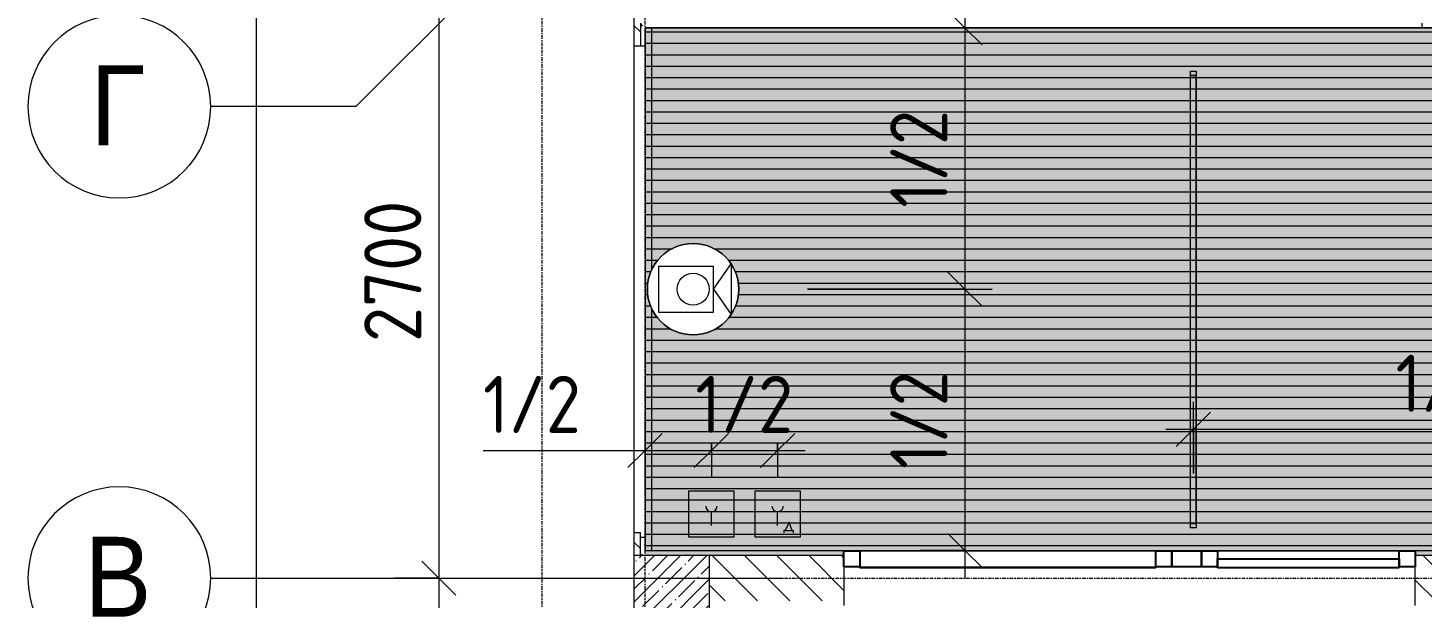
# Model space of a CAD drawing. Header units: millimetres. Extents: x 36059 to 234328, y -8553 to 29000.
# Drawn here: x 36059 to 42160, y 7713 to 10210 of the extents above; entities that cross this region are included whole.
import ezdxf

# ---------------------------------------------------------------- set-up
doc = ezdxf.new("R2010")
doc.units = ezdxf.units.MM
doc.linetypes.add('Осевая', pattern=[31.75, 6.35, -4.7625, 15.875, -4.7625])
for name, color, linetype, lineweight in [('A-ANNO-DIMS', 7, 'Continuous', 9), ('A-ANNO-DIMS-100', 7, 'Continuous', 9), ('A-CLNG-PATT', 7, 'Continuous', 9), ('A-DETL-GENF', 7, 'Continuous', 9), ('A-GLAZ-CURT', 7, 'Continuous', 9), ('A-GLAZ-CURT-1', 7, 'Continuous', 25), ('A-GLAZ-CWMG', 7, 'Continuous', 9), ('A-GLAZ-CWMG-1', 7, 'Continuous', 25), ('A-WALL', 7, 'Continuous', 9), ('I-WALL', 7, 'Continuous', 9), ('Q-SPCQ', 7, 'Continuous', 9), ('S-COLS', 7, 'Continuous', 9), ('Оси', 7, 'Continuous', 9), ('Оси-1', 7, 'Continuous', 20), ('Оси-2', 7, 'Осевая', 9)]:
    doc.layers.add(name, color=color, linetype=linetype, lineweight=lineweight)
for name, color, linetype, lineweight, true_color in [('A-CLNG-1', 7, 'Continuous', 9, 0xeaeaea), ('A-WALL-1', 7, 'Continuous', 9, 0x3c3c3c), ('A-WALL-FNSH-1', 7, 'Continuous', 9, 0x3c3c3c), ('E-LITE-EQPM-1', 7, 'Continuous', 9, 0xff8080), ('I-WALL-1', 7, 'Continuous', 9, 0x535353), ('Q-SPCQ-3', 7, 'Continuous', 9, 0x008040), ('Q-SPCQ-4', 1, 'Continuous', 9, 0xff0000), ('S-COLS-1', 9, 'Continuous', 9, 0x808080), ('S-COLS-2', 7, 'Continuous', 9, 0x3c3c3c)]:
    doc.layers.add(name, color=color, linetype=linetype, lineweight=lineweight, true_color=true_color)
doc.layers.add('A-CLNG-PATT-1', color=7, linetype='Continuous', lineweight=9, transparency=1)
doc.styles.add('Arial', font='arial.ttf', dxfattribs={"width": 0.9, "height": 350})
doc.styles.add('ISOCPEUR', font='isocpeur.ttf', dxfattribs={"width": 0.9, "height": 250})
doc.dimstyles.new('ISO-2_5_0_9К_БОЛЬШОЙ', dxfattribs={"dimscale": 304.8, "dimtxt": 248.995294, "dimasz": 0.492126, "dimexe": 0.393701, "dimexo": 0.984252, "dimgap": 0, "dimtad": 1, "dimdec": 0, "dimrnd": 10, "dimzin": 0, "dimdsep": 46, "dimtxsty": 'ISOCPEUR', "dimblk1": 'OBLIQUE', "dimblk2": 'OBLIQUE', "dimsah": 1, "dimcen": 0.09, "dimdle": 0.393701, "dimazin": 0, "dimtfac": 1, "dimtdec": 4, "dimtix": 1, "dimtmove": 0, "dimatfit": 3, "dimfxl": 1, "dimtvp": 1, "dimtolj": 1, "dimtzin": 0, "dimarcsym": 2})
doc.dimstyles.new('ISO-2_5_0_9К_БОЛЬШОЙ_1', dxfattribs={"dimscale": 304.8, "dimtxt": 248.995294, "dimasz": 0.492126, "dimexe": 0.393701, "dimexo": 0.984252, "dimgap": 0, "dimtad": 1, "dimdec": 0, "dimrnd": 10, "dimzin": 0, "dimdsep": 46, "dimtxsty": 'ISOCPEUR', "dimblk1": 'OBLIQUE', "dimblk2": 'OBLIQUE', "dimsah": 1, "dimcen": 0.09, "dimdle": 0.393701, "dimazin": 0, "dimtfac": 1, "dimtdec": 4, "dimtix": 1, "dimtmove": 1, "dimatfit": 3, "dimfxl": 1, "dimtvp": 1, "dimtolj": 1, "dimtzin": 0, "dimarcsym": 2})
doc.dimstyles.new('ISO-2_5_0_9К_БОЛЬШОЙ_2', dxfattribs={"dimscale": 304.8, "dimtxt": 248.995294, "dimasz": 0.492126, "dimexe": 0.393701, "dimexo": 0.984252, "dimgap": 0, "dimtad": 1, "dimdec": 0, "dimrnd": 10, "dimzin": 0, "dimdsep": 46, "dimtxsty": 'ISOCPEUR', "dimblk1": 'OBLIQUE', "dimblk2": 'OBLIQUE', "dimsah": 1, "dimcen": 0.09, "dimdle": 0.393701, "dimazin": 0, "dimtfac": 1, "dimtdec": 4, "dimtix": 1, "dimtmove": 2, "dimatfit": 3, "dimfxl": 1, "dimtvp": 1, "dimtolj": 1, "dimtzin": 0, "dimarcsym": 2})
pattern_1 = [(135, (0, 0), (-70.71068, -70.71068), [])]
pattern_2 = [(0, (0, 0), (121.92, 30.48), [10.058, -81.382, 10.058, -81.382, -487.68]), (0, (0, 0), (121.92, 30.48), [-182.88, 10.058, -172.822, 10.058, -81.382, -213.36]), (0, (0, 0), (121.92, 30.48), [-457.2, 10.058, -50.902, 10.058, -142.342]), (120, (45.72, 15.24), (-87.356454, 90.345817), [10.058, -81.382, 10.058, -81.382, -487.68]), (120, (45.72, 15.24), (-87.356454, 90.345817), [-182.88, 10.058, -172.822, 10.058, -81.382, -213.36]), (120, (45.72, 15.24), (-87.356454, 90.345817), [-457.2, 10.058, -50.902, 10.058, -142.342]), (240, (60.96, 76.2), (-34.563546, -120.825817), [10.058, -81.382, 10.058, -81.382, -487.68]), (240, (60.96, 76.2), (-34.563546, -120.825817), [-182.88, 10.058, -172.822, 10.058, -81.382, -213.36]), (240, (60.96, 76.2), (-34.563546, -120.825817), [-457.2, 10.058, -50.902, 10.058, -142.342])]

# ---------------------------------------------------------------- blocks, each defined once
blk = doc.blocks.new('BSC_Колонна _Прямоугольная - 500х500-23286270-Сводный план потолка 3 этажа в осях 12-23')
at = {"layer": 'S-COLS-1'}
h = blk.add_hatch(dxfattribs=at)
h.set_pattern_fill('FP_1', color=256, style=0, pattern_type=2)
h.set_pattern_definition([(45, (-38790, -7650), (-57.02463, 57.02463), []), (45, (-38732.975, -7650), (-57.02463, 57.02463), [100.806, -20.161, 3.353, -16.808])])
h.paths.add_polyline_path([(-77.3, -250), (250, -250), (250, 250), (-77.3, 250), (-77.3, 174.7)])
at = {"layer": 'S-COLS-2'}
for p, q in [((-77.3, 250), (250, 250)), ((250, 250), (250, -250)), ((250, -250), (-77.3, -250))]:
    blk.add_line(p, q, dxfattribs=at)
blk = doc.blocks.new('Downlight - Strip - 2000 мм-27655400-Сводный план потолка 3 этажа в осях 12-23')
at = {"layer": 'E-LITE-EQPM-1'}
for p, q in [((-1000, -231.3), (-1000, -205.9)), ((-1000, -205.9), (-980.9, -205.9)), ((-980.9, -231.3), (-1000, -231.3)), ((-980.9, -231.3), (-980.9, -205.9)), ((-980.9, -205.9), (981, -205.9)), ((-980.9, -205.9), (-980.9, -231.3)), ((-980.9, -231.3), (-980.9, -205.9)), ((-980.9, -205.9), (-980.9, -231.3)), ((-980.9, -205.9), (981, -205.9)), ((-980.9, -205.9), (981, -205.9)), ((981, -231.3), (-980.9, -231.3)), ((981, -231.3), (-980.9, -231.3)), ((-980.9, -231.3), (981, -231.3)), ((981, -205.9), (981, -231.3)), ((981, -231.3), (981, -205.9)), ((981, -205.9), (1000, -205.9)), ((981, -231.3), (981, -205.9)), ((981, -205.9), (981, -231.3)), ((1000, -231.3), (981, -231.3)), ((1000, -205.9), (1000, -231.3))]:
    blk.add_line(p, q, dxfattribs=at)
blk = doc.blocks.new('Видеокамера - Желтый-V52-Сводный план потолка 3 этажа в осях 12-23')
at = {"layer": 'Q-SPCQ-3'}
for p, q in [((89, 100), (-151, 100)), ((-151, 100), (-151, -100)), ((89, 0), (166.6, 110.7)), ((89, -100), (89, 100)), ((166.6, 110.7), (166.6, -110.7)), ((89, 0), (166.6, -110.7)), ((-151, -100), (89, -100))]:
    blk.add_line(p, q, dxfattribs=at)
for radius in [200, 70]:
    blk.add_circle((0, 0), radius, dxfattribs=at)
for start, end in [(0, 180), (180, 360)]:
    blk.add_arc((0, 0), 200, start, end, dxfattribs=at)
blk = doc.blocks.new('Дистанционный пожарный извещатель - Монтируемые на перекрытии-30348713-Сводный план потолка 3 этажа в осях 12-23')
at = {"layer": 'Q-SPCQ'}
for p, q in [((0, 200), (-200, 200)), ((-200, 200), (-200, 0)), ((0, 0), (0, 200)), ((-100, 50), (-100, 110)), ((-49.9, 64.5), (-66.8, 28.2)), ((-36.8, 28.2), (-49.9, 64.5)), ((-200, 0), (0, 0)), ((-72.6, 28.2), (-72.6, 18.2)), ((-66.8, 28.2), (-72.6, 28.2)), ((-66.8, 28.2), (-36.8, 28.2)), ((-36.8, 28.2), (-31.8, 28.2)), ((-31.8, 28.2), (-31.8, 18.2))]:
    blk.add_line(p, q, dxfattribs=at)
blk.add_arc((-100, 135), 25, 180, 360, dxfattribs=at)
blk = doc.blocks.new('Извещатель пожарный ручной - Монтируемые на перекрытии-30340863-Сводный план потолка 3 этажа в осях 12-23')
at = {"layer": 'Q-SPCQ'}
for p, q in [((0, 200), (-200, 200)), ((-200, 200), (-200, 0)), ((0, 0), (0, 200)), ((-100, 50), (-100, 110)), ((-200, 0), (0, 0))]:
    blk.add_line(p, q, dxfattribs=at)
blk.add_arc((-100, 135), 25, 180, 360, dxfattribs=at)
blk = doc.blocks.new('Прямоугольный импост - 50 x 70 мм-31700031-Сводный план потолка 3 этажа в осях 12-23')
at = {"layer": 'A-GLAZ-CWMG-1'}
for p, q in [((0, 35), (-70, 35)), ((-70, 35), (-70, -35)), ((0, -35), (0, 35)), ((-70, -35), (0, -35))]:
    blk.add_line(p, q, dxfattribs=at)
blk = doc.blocks.new('Прямоугольный импост - 50 x 70 мм-31720913-Сводный план потолка 3 этажа в осях 12-23')
at = {"layer": 'A-GLAZ-CWMG'}
blk.add_line((41265, 7920), (42060, 7920), dxfattribs=at)
blk = doc.blocks.new('Системная панель - Стемалит - 40мм-32257327-Сводный план потолка 3 этажа в осях 12-23')
at = {"layer": 'A-GLAZ-CURT-1'}
for p, q in [((-65, -35), (-65, 35)), ((-65, 35), (65, 35)), ((65, 35), (65, -35)), ((65, -35), (-65, -35))]:
    blk.add_line(p, q, dxfattribs=at)
blk = doc.blocks.new('Прямоугольный импост - 50 x 70 мм-31687886-Сводный план потолка 3 этажа в осях 12-23')
at = {"layer": 'A-GLAZ-CWMG-1'}
for p, q in [((35, 35), (-35, 35)), ((-35, 35), (-35, -35)), ((35, -35), (35, 35)), ((-35, -35), (35, -35))]:
    blk.add_line(p, q, dxfattribs=at)
blk = doc.blocks.new('Системная панель - Стекло - 40мм-32257328-Сводный план потолка 3 этажа в осях 12-23')
at = {"layer": 'A-GLAZ-CURT'}
for p, q in [((-647.5, -40), (-647.5, -35)), ((-647.5, -40), (647.5, -40)), ((647.5, -35), (647.5, -40))]:
    blk.add_line(p, q, dxfattribs=at)
blk = doc.blocks.new('Прямоугольный импост - 50 x 70 мм-31701779-Сводный план потолка 3 этажа в осях 12-23')
at = {"layer": 'A-GLAZ-CWMG-1'}
for p, q in [((-70, 35), (0, 35)), ((-70, -35), (-70, 35)), ((0, 35), (0, -35)), ((0, -35), (-70, -35))]:
    blk.add_line(p, q, dxfattribs=at)
blk = doc.blocks.new('Прямоугольный импост - 50 x 70 мм-31693698-Сводный план потолка 3 этажа в осях 12-23')
at = {"layer": 'A-GLAZ-CWMG'}
for p, q in [((39700, 7920), (40995, 7920)), ((39700, 7850), (40995, 7850))]:
    blk.add_line(p, q, dxfattribs=at)
blk = doc.blocks.new('Системная панель - Стекло - 40мм-32257331-Сводный план потолка 3 этажа в осях 12-23')
at = {"layer": 'A-GLAZ-CURT'}
h = blk.add_hatch(dxfattribs=at)
h.set_pattern_fill('FP_77', color=256, style=0, pattern_type=2)
h.set_pattern_definition([(45, (-41762.5, -7785), (-282.8427, 282.8427), [200, -600]), (45, (-41962.5, -7885), (-282.8427, 282.8427), [600, -200]), (45, (-41562.5, -7985), (-282.8427, 282.8427), [200, -600])])
h.paths.add_polyline_path([(397.5, -40), (397.5, 0), (-397.5, 0), (-397.5, -40)])
at = {"layer": 'A-GLAZ-CURT-1'}
for p, q in [((-397.5, -40), (-397.5, 0)), ((-397.5, 0), (397.5, 0)), ((397.5, 0), (397.5, -40)), ((397.5, -40), (-397.5, -40))]:
    blk.add_line(p, q, dxfattribs=at)
blk = doc.blocks.new('Прямоугольный импост - 50 x 70 мм-31702100-Сводный план потолка 3 этажа в осях 12-23')
at = {"layer": 'A-GLAZ-CWMG-1'}
for p, q in [((35, 35), (-35, 35)), ((-35, 35), (-35, -35)), ((35, -35), (35, 35)), ((-35, -35), (35, -35))]:
    blk.add_line(p, q, dxfattribs=at)
blk = doc.blocks.new('DET_L_Линия разрыва - М100-30654842-Сводный план потолка 3 этажа в осях 12-23')
at = {"layer": 'A-DETL-GENF'}
blk.add_line((24079.7, 0), (12339.9, 0), dxfattribs=at)
blk = doc.blocks.new('Ось сетки - D8-29747960-Сводный план потолка 3 этажа в осях 12-23')
at = {"layer": 'Оси-1'}
for start, end in [(360, 180), (180, 360)]:
    blk.add_arc((0, 0), 4, start, end, dxfattribs=at)
blk = doc.blocks.new('DIMBLOCK5-Сводный план потолка 3 этажа в осях 12-23')
at = {"layer": 'A-ANNO-DIMS-100'}
for p, q in [((40159.3, 10330), (40159.3, 9065.5)), ((39965.4, 10210), (40279.3, 10210)), ((40159.3, 10210), (39965.4, 10210)), ((39470, 9065.5), (40279.3, 9065.5)), ((40159.3, 9065.5), (39470, 9065.5))]:
    blk.add_line(p, q, dxfattribs=at)
at = {"layer": 'A-ANNO-DIMS-100', "lineweight": 20}
for p, q in [((40159.3, 10210), (40084.3, 10285)), ((40159.3, 10210), (40234.3, 10135)), ((40159.3, 9065.5), (40084.3, 9140.5)), ((40159.3, 9065.5), (40234.3, 8990.5))]:
    blk.add_line(p, q, dxfattribs=at)
at = {"layer": 'A-ANNO-DIMS-100', "color": 0, "insert": (39832.7, 9422.3), "char_height": 250, "width": 517.144, "attachment_point": 1, "rotation": 90, "line_spacing_factor": 1.149209, "style": 'ISOCPEUR'}
blk.add_mtext('1/2', dxfattribs=at)
blk = doc.blocks.new('_Oblique')
at = {"color": 0, "linetype": 'ByBlock', "lineweight": -2}
blk.add_line((-0.5, -0.5), (0.5, 0.5), dxfattribs=at)
blk = doc.blocks.new('DIMBLOCK6-Сводный план потолка 3 этажа в осях 12-23')
at = {"layer": 'A-ANNO-DIMS-100', "lineweight": 20}
for p, q in [((40159.3, 9065.5), (40084.3, 9140.5)), ((40159.3, 9065.5), (40234.3, 8990.5)), ((40159.3, 7921), (40084.3, 7996)), ((40159.3, 7921), (40234.3, 7846))]:
    blk.add_line(p, q, dxfattribs=at)
at = {"layer": 'A-ANNO-DIMS-100'}
for p, q in [((39470, 9065.5), (40279.3, 9065.5)), ((40159.3, 9065.5), (39470, 9065.5)), ((40159.3, 9065.5), (40159.3, 7801)), ((39965.4, 7921), (40279.3, 7921)), ((40159.3, 7921), (39965.4, 7921))]:
    blk.add_line(p, q, dxfattribs=at)
at = {"layer": 'A-ANNO-DIMS-100', "color": 0, "insert": (39832.7, 8277.8), "char_height": 250, "width": 517.144, "attachment_point": 1, "rotation": 90, "line_spacing_factor": 1.149209, "style": 'ISOCPEUR'}
blk.add_mtext('1/2', dxfattribs=at)
blk = doc.blocks.new('DIMBLOCK22-Сводный план потолка 3 этажа в осях 12-23')
at = {"layer": 'A-ANNO-DIMS-100', "lineweight": 20}
for p, q in [((37857.5, 10500), (37782.5, 10575)), ((37857.5, 10500), (37932.5, 10425)), ((37857.5, 7800), (37782.5, 7875)), ((37857.5, 7800), (37932.5, 7725))]:
    blk.add_line(p, q, dxfattribs=at)
at = {"layer": 'A-ANNO-DIMS-100'}
for p, q in [((37663.6, 10500), (37977.5, 10500)), ((37857.5, 10500), (37663.6, 10500)), ((37857.5, 10500), (37857.5, 7800)), ((37663.6, 7800), (37977.5, 7800)), ((37857.5, 7800), (37663.6, 7800))]:
    blk.add_line(p, q, dxfattribs=at)
at = {"layer": 'A-ANNO-DIMS-100', "color": 0, "insert": (37530.9, 8834), "char_height": 250, "width": 758.478, "attachment_point": 1, "rotation": 90, "line_spacing_factor": 1.149209, "style": 'ISOCPEUR'}
blk.add_mtext('2700', dxfattribs=at)
blk = doc.blocks.new('DIMBLOCK23-Сводный план потолка 3 этажа в осях 12-23')
at = {"layer": 'A-ANNO-DIMS-100', "lineweight": 20}
for p, q in [((37857.5, 7800), (37782.5, 7875)), ((37857.5, 7800), (37932.5, 7725)), ((37857.5, 3600), (37782.5, 3675)), ((37857.5, 3600), (37932.5, 3525))]:
    blk.add_line(p, q, dxfattribs=at)
at = {"layer": 'A-ANNO-DIMS-100'}
for p, q in [((37663.6, 7800), (37977.5, 7800)), ((37857.5, 7800), (37663.6, 7800)), ((37857.5, 7800), (37857.5, 3600)), ((37663.6, 3600), (37977.5, 3600)), ((37857.5, 3600), (37663.6, 3600))]:
    blk.add_line(p, q, dxfattribs=at)
at = {"layer": 'A-ANNO-DIMS-100', "color": 0, "insert": (37530.9, 5372), "char_height": 250, "width": 787.208, "attachment_point": 1, "rotation": 90, "line_spacing_factor": 1.149209, "style": 'ISOCPEUR'}
blk.add_mtext('4200', dxfattribs=at)
blk = doc.blocks.new('DIMBLOCK25-Сводный план потолка 3 этажа в осях 12-23')
at = {"layer": 'A-ANNO-DIMS-100'}
for p, q in [((37057.5, 27120), (37057.5, -120)), ((36863.6, 27000), (37177.5, 27000)), ((37057.5, 27000), (36863.6, 27000)), ((36863.6, 0), (37177.5, 0)), ((37057.5, 0), (36863.6, 0))]:
    blk.add_line(p, q, dxfattribs=at)
at = {"layer": 'A-ANNO-DIMS-100', "lineweight": 20}
for p, q in [((37057.5, 27000), (36982.5, 27075)), ((37057.5, 27000), (37132.5, 26925)), ((37057.5, 0), (36982.5, 75)), ((37057.5, 0), (37132.5, -75))]:
    blk.add_line(p, q, dxfattribs=at)
at = {"layer": 'A-ANNO-DIMS-100', "color": 0, "insert": (36730.9, 13795.2), "char_height": 250, "width": 948.097, "attachment_point": 1, "rotation": 90, "line_spacing_factor": 1.149209, "style": 'ISOCPEUR'}
blk.add_mtext('27000', dxfattribs=at)
blk = doc.blocks.new('DIMBLOCK49-Сводный план потолка 3 этажа в осях 12-23')
at = {"layer": 'A-ANNO-DIMS-100'}
for p, q in [((38760, 8165.3), (38760, 8479.2)), ((38050.7, 8359.2), (38581.7, 8359.2)), ((38581.7, 8359.2), (38905, 8359.2)), ((38640, 8359.2), (39050, 8359.2)), ((38760, 8359.2), (38760, 8165.3)), ((39050, 8390.4), (39050, 8239.2)), ((39050, 8359.2), (39050, 8390.4))]:
    blk.add_line(p, q, dxfattribs=at)
at = {"layer": 'A-ANNO-DIMS-100', "lineweight": 20}
for p, q in [((38760, 8359.2), (38835, 8434.2)), ((39050, 8359.2), (39125, 8434.2)), ((38760, 8359.2), (38685, 8284.2)), ((39050, 8359.2), (38975, 8284.2))]:
    blk.add_line(p, q, dxfattribs=at)
at = {"layer": 'A-ANNO-DIMS-100', "color": 0, "insert": (38050.7, 8685.9), "char_height": 250, "width": 517.144, "attachment_point": 1, "line_spacing_factor": 1.149209, "style": 'ISOCPEUR'}
blk.add_mtext('1/2', dxfattribs=at)
blk = doc.blocks.new('DIMBLOCK50-Сводный план потолка 3 этажа в осях 12-23')
at = {"layer": 'A-ANNO-DIMS-100', "lineweight": 20}
for p, q in [((39050, 8359.2), (39125, 8434.2)), ((39340, 8359.2), (39415, 8434.2)), ((39050, 8359.2), (38975, 8284.2)), ((39340, 8359.2), (39265, 8284.2))]:
    blk.add_line(p, q, dxfattribs=at)
at = {"layer": 'A-ANNO-DIMS-100'}
for p, q in [((39050, 8390.4), (39050, 8239.2)), ((39050, 8359.2), (39050, 8390.4)), ((39050, 8359.2), (39460, 8359.2)), ((39340, 8391), (39340, 8239.2)), ((39340, 8359.2), (39340, 8391))]:
    blk.add_line(p, q, dxfattribs=at)
at = {"layer": 'A-ANNO-DIMS-100', "color": 0, "insert": (38979.5, 8685.9), "char_height": 250, "width": 517.144, "attachment_point": 1, "line_spacing_factor": 1.149209, "style": 'ISOCPEUR'}
blk.add_mtext('1/2', dxfattribs=at)
blk = doc.blocks.new('DIMBLOCK53-Сводный план потолка 3 этажа в осях 12-23')
at = {"layer": 'A-ANNO-DIMS-100'}
for p, q in [((43359, 8899.5), (43359, 8331.9)), ((43359, 8451.9), (43359, 8899.5)), ((41159, 8257.9), (41159, 8571.9)), ((41039, 8451.9), (43359, 8451.9)), ((41159, 8451.9), (41159, 8257.9))]:
    blk.add_line(p, q, dxfattribs=at)
at = {"layer": 'A-ANNO-DIMS-100', "lineweight": 20}
for p, q in [((41159, 8451.9), (41234, 8526.9)), ((43359, 8451.9), (43434, 8526.9)), ((41159, 8451.9), (41084, 8376.9)), ((43359, 8451.9), (43284, 8376.9))]:
    blk.add_line(p, q, dxfattribs=at)
at = {"layer": 'A-ANNO-DIMS-100', "color": 0, "insert": (42043.5, 8778.5), "char_height": 250, "width": 517.144, "attachment_point": 1, "line_spacing_factor": 1.149209, "style": 'ISOCPEUR'}
blk.add_mtext('1/2', dxfattribs=at)

msp = doc.modelspace()

# ---------------------------------------------------------------- hatches: boundary and pattern name
at = {"layer": 'A-CLNG-PATT'}
h = msp.add_hatch(dxfattribs=at)
h.set_pattern_fill('FP_73', color=256, style=0, pattern_type=2)
h.set_pattern_definition([(0, (57110, 9792.5), (0, -50), [])])
h.paths.add_polyline_path([(74079, 7921), (74079, 8301), (75459, 8301), (75459, 10879.5), (74019.7, 10879.5), (74019.7, 10869), (70153.5, 10869), (70153.5, 10879.5), (70151, 10879.5), (70151, 10869), (66296, 10869), (66296, 10879.5), (61939, 10879.5), (61939, 11349), (61381, 11349), (61381, 10879), (42401, 10879), (42401, 10209), (38761, 10209), (38761, 7921), (68010, 7921), (68010, 7940), (68110, 7940), (68110, 7921), (68760, 7921), (68760, 7940), (68860, 7940), (68860, 7921), (73204.2, 7921)])
h.paths.add_polyline_path([(38945.9, 8867), (38899.1, 8878.5), (38856.4, 8900.9), (38820.3, 8932.9), (38792.9, 8972.6), (38775.8, 9017.6), (38770, 9065.5), (38775.8, 9113.4), (38792.9, 9158.4), (38820.3, 9198.1), (38856.4, 9230.1), (38899.1, 9252.5), (38945.9, 9264), (38994.1, 9264), (39040.9, 9252.5), (39083.6, 9230.1), (39119.7, 9198.1), (39147.1, 9158.4), (39164.2, 9113.4), (39170, 9065.5), (39164.2, 9017.6), (39147.1, 8972.6), (39119.7, 8932.9), (39083.6, 8900.9), (39040.9, 8878.5), (38991.1, 8867)])
at = {"layer": 'A-CLNG-PATT-1'}
h = msp.add_hatch(color=256, dxfattribs=at)
h.paths.add_polyline_path([(74079, 7921), (74079, 8301), (75459, 8301), (75459, 10879.5), (74019.7, 10879.5), (74019.7, 10869), (70153.5, 10869), (70153.5, 10879.5), (70151, 10879.5), (70151, 10869), (66296, 10869), (66296, 10879.5), (61939, 10879.5), (61939, 11349), (61381, 11349), (61381, 10879), (42401, 10879), (42401, 10209), (38761, 10209), (38761, 7921), (68010, 7921), (68010, 7940), (68110, 7940), (68110, 7921), (68760, 7921), (68760, 7940), (68860, 7940), (68860, 7921), (73204.2, 7921)])
h.paths.add_polyline_path([(38945.9, 8867), (38899.1, 8878.5), (38856.4, 8900.9), (38820.3, 8932.9), (38792.9, 8972.6), (38775.8, 9017.6), (38770, 9065.5), (38775.8, 9113.4), (38792.9, 9158.4), (38820.3, 9198.1), (38856.4, 9230.1), (38899.1, 9252.5), (38945.9, 9264), (38994.1, 9264), (39040.9, 9252.5), (39083.6, 9230.1), (39119.7, 9198.1), (39147.1, 9158.4), (39164.2, 9113.4), (39170, 9065.5), (39164.2, 9017.6), (39147.1, 8972.6), (39119.7, 8932.9), (39083.6, 8900.9), (39040.9, 8878.5), (38991.1, 8867)])
at = {"layer": 'I-WALL'}
h = msp.add_hatch(dxfattribs=at)
h.set_pattern_fill('FP_21', color=256, style=0, pattern_type=2)
h.set_pattern_definition(pattern_1)
h.paths.add_polyline_path([(38740, 7900), (38740, 8000), (38712.7, 8000), (38712.7, 7900)])
h.paths.add_polyline_path([(38740, 10130), (38740, 10230), (38712.7, 10230), (38712.7, 10130)])
h = msp.add_hatch(dxfattribs=at)
h.set_pattern_fill('FP_65', color=256, style=0, pattern_type=2)
h.set_pattern_definition(pattern_2)
h.paths.add_polyline_path([(38740, 7900), (38760, 7900), (38760, 7980), (38740, 7980)])
h.paths.add_polyline_path([(38740, 10130), (38760, 10130), (38760, 10230), (38740, 10230)])
h = msp.add_hatch(dxfattribs=at)
h.set_pattern_fill('FP_65', color=256, style=0, pattern_type=2)
h.set_pattern_definition(pattern_2)
h.paths.add_polyline_path([(74100, 7900), (74100, 7920), (73705, 7920), (73705, 7900)])
h.paths.add_polyline_path([(71748.3, 7900), (72305, 7900), (72305, 7920), (71660, 7920), (71660, 7900)])
h.paths.add_polyline_path([(70292.4, 7900), (70710, 7900), (70710, 7920), (69360, 7920), (69360, 7900)])
h.paths.add_polyline_path([(68260, 7900), (68260, 7920), (66860, 7920), (66860, 7900), (68110, 7900)])
h.paths.add_polyline_path([(65910, 7900), (65910, 7920), (60470, 7920), (60470, 7900), (65410, 7900)])
h.paths.add_polyline_path([(57970, 7900), (57970, 7920), (50859.9, 7920), (50859.9, 7900), (57189.6, 7900)])
h.paths.add_polyline_path([(48359.9, 7900), (48359.9, 7920), (42130, 7920), (42130, 7900), (47910, 7900)])
h.paths.add_polyline_path([(39630, 7900), (39630, 7920), (38760, 7920), (38760, 7900), (39040, 7900)])
h = msp.add_hatch(dxfattribs=at)
h.set_pattern_fill('FP_21', color=256, style=0, pattern_type=2)
h.set_pattern_definition(pattern_1)
h.paths.add_polyline_path([(42630.8, 7700), (42910, 7700), (42910, 7900), (42130, 7900), (42130, 7700)])
h.paths.add_polyline_path([(39630, 7700), (39630, 7900), (39040, 7900), (39040, 7700), (39060, 7700)])

# ---------------------------------------------------------------- linework, layer by layer
at = {"layer": 'A-CLNG-1'}
for q in [(38761, 10209), (66860, 7921)]:
    msp.add_line((38761, 7921), q, dxfattribs=at)
at = {"layer": 'A-WALL'}
for p, q in [((38740, 10230), (38740, 10130)), ((42160, 10210), (42160, 10230)), ((39630, 7920), (38760, 7920)), ((39040, 7900), (39630, 7900))]:
    msp.add_line(p, q, dxfattribs=at)
at = {"layer": 'A-WALL-1'}
for p, q in [((38760, 10210), (38760, 10209)), ((42400, 10210), (38760, 10210)), ((38760, 10130), (38712.7, 10130)), ((38712.7, 8000), (38740, 8000)), ((38740, 7900), (38740, 8000)), ((38740, 7980), (38760, 7980)), ((39630, 7920), (39630, 7680)), ((42130, 7680), (42130, 7920)), ((42130, 7900), (42910, 7900))]:
    msp.add_line(p, q, dxfattribs=at)
at = {"layer": 'A-WALL-FNSH-1'}
for p, q in [((38760, 10130), (38760, 10209)), ((42401, 10209), (38761, 10209)), ((38761, 10130), (38760, 10130)), ((38760, 7920), (38760, 8000)), ((38760, 8000), (38761, 8000)), ((39630, 7921), (39630, 7920)), ((42130, 7920), (42130, 7921)), ((48360, 7920), (42130, 7920))]:
    msp.add_line(p, q, dxfattribs=at)
at = {"layer": 'I-WALL-1'}
for p, q in [((38790, 9150.8), (38790, 10209)), ((38790, 7921), (38790, 8980.2))]:
    msp.add_line(p, q, dxfattribs=at)
at = {"layer": 'Оси'}
for p, q in [((38129.2, 10500), (37494.2, 9865)), ((37494.2, 9865), (36859.2, 9865)), ((36859.2, 7800), (39359.2, 7800))]:
    msp.add_line(p, q, dxfattribs=at)
at = {"layer": 'Оси-2'}
for p, q in [((38310, 593.7), (38310, 21277.7)), ((38760, 1863.7), (38760, 12700)), ((39359.2, 7800), (82200, 7800))]:
    msp.add_line(p, q, dxfattribs=at)

# ---------------------------------------------------------------- block references
at = {"layer": 'A-DETL-GENF', "rotation": 270.0000000000003}
msp.add_blockref('DET_L_Линия разрыва - М100-30654842-Сводный план потолка 3 этажа в осях 12-23', (38712.7, 23799.7), dxfattribs=at)
at = {"layer": 'A-GLAZ-CURT'}
for name, p in [('Системная панель - Стемалит - 40мм-32257327-Сводный план потолка 3 этажа в осях 12-23', (41130, 7885)), ('Системная панель - Стекло - 40мм-32257331-Сводный план потолка 3 этажа в осях 12-23', (41662.5, 7885)), ('Системная панель - Стекло - 40мм-32257328-Сводный план потолка 3 этажа в осях 12-23', (40347.5, 7885))]:
    msp.add_blockref(name, p, dxfattribs=at)
at = {"layer": 'A-GLAZ-CWMG', "rotation": 180}
msp.add_blockref('Прямоугольный импост - 50 x 70 мм-31701779-Сводный план потолка 3 этажа в осях 12-23', (39630, 7885), dxfattribs=at)
at = {"layer": 'A-GLAZ-CWMG'}
for name in ['Прямоугольный импост - 50 x 70 мм-31693698-Сводный план потолка 3 этажа в осях 12-23', 'Прямоугольный импост - 50 x 70 мм-31720913-Сводный план потолка 3 этажа в осях 12-23']:
    msp.add_blockref(name, (0, 0), dxfattribs=at)
at = {"layer": 'A-GLAZ-CWMG', "extrusion": (0, 0, -1), "rotation": 180}
for name, p in [('Прямоугольный импост - 50 x 70 мм-31687886-Сводный план потолка 3 этажа в осях 12-23', (-41030, 7885)), ('Прямоугольный импост - 50 x 70 мм-31702100-Сводный план потолка 3 этажа в осях 12-23', (-41230, 7885)), ('Прямоугольный импост - 50 x 70 мм-31700031-Сводный план потолка 3 этажа в осях 12-23', (-42130, 7885))]:
    msp.add_blockref(name, p, dxfattribs=at)
at = {"layer": 'E-LITE-EQPM-1', "rotation": 89.9999999999999}
msp.add_blockref('Downlight - Strip - 2000 мм-27655400-Сводный план потолка 3 этажа в осях 12-23', (40940.4, 9020), dxfattribs=at)
at = {"layer": 'Q-SPCQ-3'}
msp.add_blockref('Видеокамера - Желтый-V52-Сводный план потолка 3 этажа в осях 12-23', (38970, 9065.5), dxfattribs=at)
at = {"layer": 'Q-SPCQ-4'}
for name, p in [('Извещатель пожарный ручной - Монтируемые на перекрытии-30340863-Сводный план потолка 3 этажа в осях 12-23', (39150, 7980.4)), ('Дистанционный пожарный извещатель - Монтируемые на перекрытии-30348713-Сводный план потолка 3 этажа в осях 12-23', (39440, 7981))]:
    msp.add_blockref(name, p, dxfattribs=at)
at = {"layer": 'S-COLS'}
msp.add_blockref('BSC_Колонна _Прямоугольная - 500х500-23286270-Сводный план потолка 3 этажа в осях 12-23', (38790, 7650), dxfattribs=at)
at = {"layer": 'Оси-1', "xscale": 99.99999999999993, "yscale": 99.99999999999993, "zscale": 99.99999999999993, "rotation": 269.9999999999994}
for p in [(36459.2, 9865), (36459.2, 7800)]:
    msp.add_blockref('Ось сетки - D8-29747960-Сводный план потолка 3 этажа в осях 12-23', p, dxfattribs=at)

# ---------------------------------------------------------------- texts
at = {"layer": 'Оси', "char_height": 350, "attachment_point": 1, "style": 'Arial'}
for s, insert, width in [('\\fArial|b0|i0|c204|p34|;\\W.9;Г', (36333.4, 10046), 295.823), ('\\fArial|b0|i0|c204|p34|;\\W.9;В', (36306.4, 7981), 360.759)]:
    msp.add_mtext(s, dxfattribs=dict(at, insert=insert, width=width))

# ---------------------------------------------------------------- dimensions: what is measured, and where the dimension line sits
at = {"layer": 'A-ANNO-DIMS'}
dim = msp.add_linear_dim(base=(37057.5, 0), p1=(37163.6, 27000), p2=(37163.6, 0), angle=90, dimstyle='ISO-2_5_0_9К_БОЛЬШОЙ_2', override={"dimpost": '<>', "dimfxl": 26999.999823}, dxfattribs=at)
dim.commit()
dim.dimension.update_dxf_attribs({"geometry": 'DIMBLOCK25-Сводный план потолка 3 этажа в осях 12-23', "text_midpoint": (36897.6, 14269.3), "dimtype": 160, "text_rotation": 90})
for base, p1, p2, override, picture, middle in [((37857.5, 7800), (37963.6, 10500), (37963.6, 7800), {"dimpost": '<>', "dimfxl": 2700}, 'DIMBLOCK22-Сводный план потолка 3 этажа в осях 12-23', (37732.5, 9150)), ((37857.5, 3600), (37963.6, 7800), (37963.6, 3600), {"dimpost": '<>', "dimfxl": 4200}, 'DIMBLOCK23-Сводный план потолка 3 этажа в осях 12-23', (37732.5, 5700))]:
    dim = msp.add_linear_dim(base=base, p1=p1, p2=p2, angle=90, dimstyle='ISO-2_5_0_9К_БОЛЬШОЙ', override=override, dxfattribs=at)
    dim.commit()
    dim.dimension.update_dxf_attribs({"geometry": picture, "text_midpoint": middle})
for base, p1, p2, picture, middle in [((40159.3, 9065.5), (40265.4, 10210), (39170, 9065.5), 'DIMBLOCK5-Сводный план потолка 3 этажа в осях 12-23', (40034.3, 9637.8)), ((40159.3, 7921), (39170, 9065.5), (40265.4, 7921), 'DIMBLOCK6-Сводный план потолка 3 этажа в осях 12-23', (40034.3, 8493.3))]:
    dim = msp.add_linear_dim(base=base, p1=p1, p2=p2, angle=90, text='1/2', dimstyle='ISO-2_5_0_9К_БОЛЬШОЙ', override={"dimpost": '<>', "dimfxl": 1584.212419}, dxfattribs=at)
    dim.commit()
    dim.dimension.update_dxf_attribs({"geometry": picture, "text_midpoint": middle})
for base, p1, p2, override, picture, middle in [((43359, 8451.9), (41159, 8557.9), (43359, 9199.5), {"dimpost": '<>', "dimfxl": 2291.637629}, 'DIMBLOCK53-Сводный план потолка 3 этажа в осях 12-23', (42259, 8576.9)), ((39340, 8359.2), (39050, 8090.4), (39340, 8091), {"dimpost": '<>', "dimfxl": 290.00066}, 'DIMBLOCK50-Сводный план потолка 3 этажа в осях 12-23', (39195, 8484.2))]:
    dim = msp.add_linear_dim(base=base, p1=p1, p2=p2, text='1/2', dimstyle='ISO-2_5_0_9К_БОЛЬШОЙ', override=override, dxfattribs=at)
    dim.commit()
    dim.dimension.update_dxf_attribs({"geometry": picture, "text_midpoint": middle})
dim = msp.add_linear_dim(base=(39050, 8359.2), p1=(38760, 8465.3), p2=(39050, 8090.4), text='1/2', dimstyle='ISO-2_5_0_9К_БОЛЬШОЙ_1', override={"dimpost": '<>', "dimfxl": 473.984645}, dxfattribs=at)
dim.commit()
dim.dimension.update_dxf_attribs({"geometry": 'DIMBLOCK49-Сводный план потолка 3 этажа в осях 12-23', "text_midpoint": (38309.3, 8519.2), "dimtype": 160})

doc.saveas('drawing.dxf')
